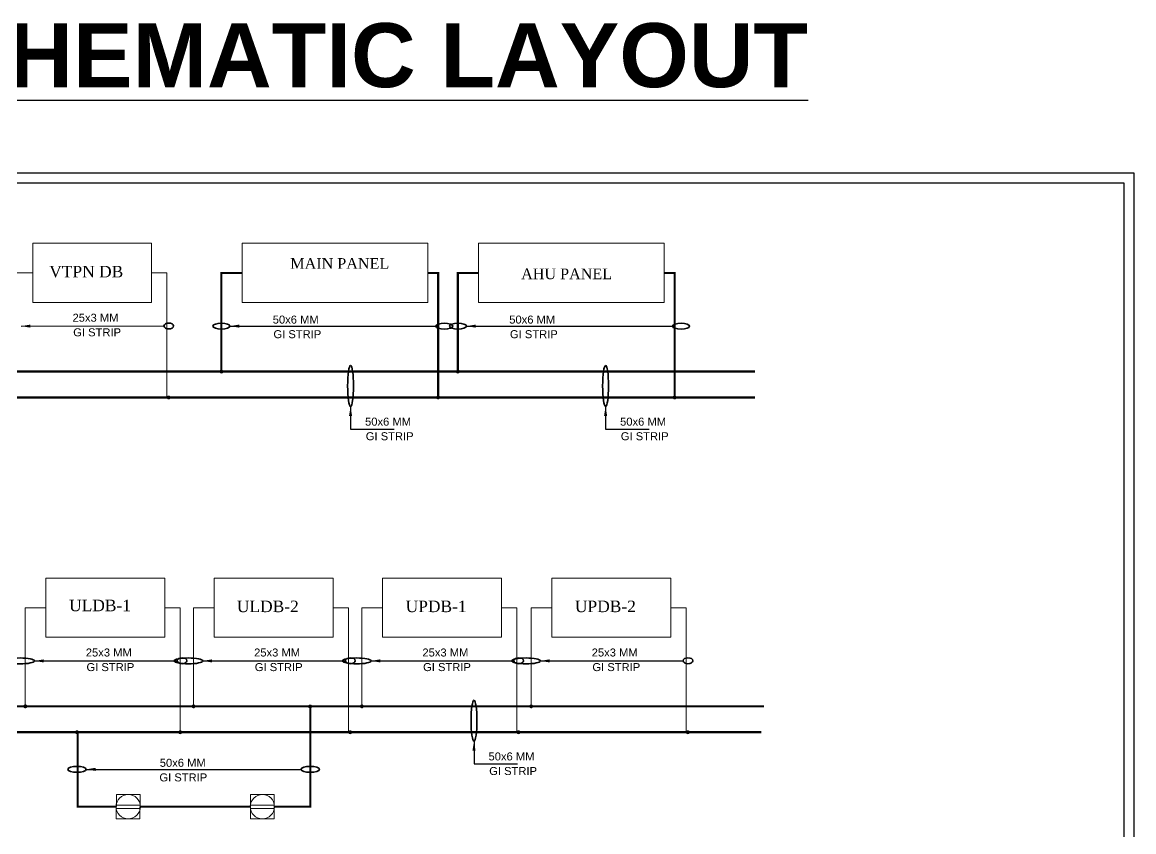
# Model space of a CAD drawing. Header units: millimetres. Extents: x 1380494 to 2061523, y -305664 to -174999.
# Drawn here: x 1574205 to 1600251, y -251520 to -232551 of the extents above; entities that cross this region are included whole.
import ezdxf
from ezdxf.enums import TextEntityAlignment as Align

# ---------------------------------------------------------------- set-up
doc = ezdxf.new("R2010")
doc.units = ezdxf.units.MM
doc.header["$LTSCALE"] = 600
doc.header["$MEASUREMENT"] = 0
doc.layers.add('EP', color=3, linetype='Continuous', lineweight=0)
doc.layers.add('TITLE', color=7, linetype='Continuous')
doc.styles.add('ARIAL', font='arial.ttf')
doc.styles.add('ROMANS', font='romans.shx')
doc.styles.get("Standard").update_dxf_attribs({"font": 'stylu.ttf'})
doc.styles.add('TIMES_R', font='times.ttf', dxfattribs={"height": 1.25})
doc.linetypes.add('GI_CABLE_SUPPLY', pattern='A,12.7,-5.08,["GI",Standard,S=2.54,R=0,X=-2.54,Y=-1.27],-5.08', length=22.86)
doc.dimstyles.new('cab.dim', dxfattribs={"dimscale": 1.1, "dimtxt": 115, "dimasz": 100, "dimexe": 10, "dimexo": 50, "dimgap": 35, "dimtad": 1, "dimdec": 0, "dimzin": 0, "dimdsep": 46, "dimtxsty": 'ROMANS', "dimcen": 0, "dimdle": 100, "dimclrd": 8, "dimclre": 8, "dimclrt": 7, "dimadec": 0, "dimazin": 0, "dimtfac": 1, "dimtdec": 0, "dimtofl": 0, "dimtmove": 0, "dimatfit": 3, "dimfxl": 1, "dimtolj": 1, "dimtzin": 0, "dimarcsym": 0})

# ---------------------------------------------------------------- blocks, each defined once
blk = doc.blocks.new('EPP')
at = {"layer": 'EP'}
for p, q in [((-6452.69, 4630.08), (-6461.87, 4630.01)), ((-6461.87, 4630.01), (-6461.81, 4621.08)), ((-6457.81, 4630.04), (-6457.75, 4621.11)), ((-6456.57, 4630.05), (-6456.51, 4621.12)), ((-6452.63, 4621.15), (-6452.69, 4630.08)), ((-6461.81, 4621.08), (-6452.63, 4621.15))]:
    blk.add_line(p, q, dxfattribs=at)
at = {"layer": 'EP', "extrusion": (0, 0, -1)}
blk.add_ellipse((-6457.25, 4625.58), major_axis=(-0.03, 4.59), ratio=0.999999, start_param=3.14159219408171, end_param=9.424777501261296, dxfattribs=at)

msp = doc.modelspace()

# ---------------------------------------------------------------- linework, layer by layer
for points in [[(1600250.5016, -236080.0227), (1600250.5016, -268091.4434), (1555169.2964, -268091.4434), (1555169.2964, -236080.0227)], [(1600018.6692, -236311.8551), (1600018.6692, -267859.6109), (1555401.1288, -267859.6109), (1555401.1288, -236311.8551)]]:
    msp.add_lwpolyline(points, close=True)
at = {"layer": 'EP', "color": 6}
for points in [[(1577233.4689, -239119.6479), (1574450.2456, -239119.6479), (1574450.2456, -237731.8214), (1577233.4689, -237731.8214)], [(1577233.4689, -239119.6479), (1574450.2456, -239119.6479), (1574450.2456, -237731.8214), (1577233.4689, -237731.8214)], [(1583707.1049, -239119.6479), (1579357.2262, -239119.6479), (1579357.2262, -237731.8214), (1583707.1049, -237731.8214)], [(1583707.1049, -239119.6479), (1579357.2262, -239119.6479), (1579357.2262, -237731.8214), (1583707.1049, -237731.8214)], [(1589248.4594, -239119.6479), (1584898.5807, -239119.6479), (1584898.5807, -237731.8214), (1589248.4594, -237731.8214)], [(1589248.4594, -239119.6479), (1584898.5807, -239119.6479), (1584898.5807, -237731.8214), (1589248.4594, -237731.8214)], [(1577544.738, -246964.0535), (1574761.5147, -246964.0535), (1574761.5147, -245576.2269), (1577544.738, -245576.2269)], [(1577544.738, -246964.0535), (1574761.5147, -246964.0535), (1574761.5147, -245576.2269), (1577544.738, -245576.2269)], [(1581488.3664, -246964.0535), (1578705.1431, -246964.0535), (1578705.1431, -245576.2269), (1581488.3664, -245576.2269)], [(1581488.3664, -246964.0535), (1578705.1431, -246964.0535), (1578705.1431, -245576.2269), (1581488.3664, -245576.2269)], [(1585431.9948, -246964.0535), (1582648.7715, -246964.0535), (1582648.7715, -245576.2269), (1585431.9948, -245576.2269)], [(1585431.9948, -246964.0535), (1582648.7715, -246964.0535), (1582648.7715, -245576.2269), (1585431.9948, -245576.2269)], [(1589399.1747, -246964.0535), (1586615.9514, -246964.0535), (1586615.9514, -245576.2269), (1589399.1747, -245576.2269)], [(1589399.1747, -246964.0535), (1586615.9514, -246964.0535), (1586615.9514, -245576.2269), (1589399.1747, -245576.2269)]]:
    msp.add_lwpolyline(points, close=True, dxfattribs=at)
at = {"layer": 'EP', "color": 5}
for points in [[(1574450.2456, -238425.7347), (1573964.9299, -238425.7347), (1573964.9299, -240736.6466)], [(1577233.4689, -238425.7347), (1577595.2491, -238425.7347), (1577595.2491, -241343.2745)], [(1574761.5147, -246270.1402), (1574276.199, -246270.1402), (1574276.199, -248581.0521)], [(1577544.738, -246270.1402), (1577906.5182, -246270.1402), (1577906.5182, -249187.6801)], [(1578705.1431, -246270.1402), (1578219.8274, -246270.1402), (1578219.8274, -248581.0521)], [(1581488.3664, -246270.1402), (1581850.1466, -246270.1402), (1581850.1466, -249187.6801)], [(1582648.7715, -246270.1402), (1582163.4558, -246270.1402), (1582163.4558, -248581.0521)], [(1585431.9948, -246270.1402), (1585793.775, -246270.1402), (1585793.775, -249187.6801)], [(1586615.9514, -246270.1402), (1586130.6357, -246270.1402), (1586130.6357, -248581.0521)], [(1589399.1747, -246270.1402), (1589760.9549, -246270.1402), (1589760.9549, -249187.6801)]]:
    msp.add_lwpolyline(points, dxfattribs=at)
at = {"layer": 'EP', "color": 1, "linetype": 'GI_CABLE_SUPPLY', "ltscale": 10, "const_width": 50}
for points in [[(1579357.2262, -238425.7347), (1578871.9104, -238425.7347), (1578871.9104, -240736.6466)], [(1583707.1049, -238425.7347), (1583949.7531, -238425.7347), (1583949.7531, -241343.2745)], [(1584898.5807, -238425.7347), (1584413.265, -238425.7347), (1584413.265, -240736.6466)], [(1589248.4594, -238425.7347), (1589491.1076, -238425.7347), (1589491.1076, -241343.2745)], [(1563886.6919, -240736.6466), (1591375.9125, -240736.6466)], [(1591520.6254, -249187.6801), (1563886.6919, -249187.6801), (1563886.6919, -240736.6466)], [(1564789.1385, -241343.2745), (1591375.9125, -241343.2745)], [(1564789.1385, -248581.0521), (1591586.9738, -248581.0521)], [(1580124.9543, -250931.7099), (1580953.5931, -250931.7099), (1580953.5931, -248581.0521)], [(1576402.5909, -250931.7098), (1575501.6953, -250931.7098), (1575501.6953, -249187.68)], [(1576980.0844, -250931.7098), (1579539.9543, -250931.7098)]]:
    msp.add_lwpolyline(points, dxfattribs=at)
at = {"layer": 'EP', "color": 7, "lineweight": 35, "const_width": 44.5145}
for points in [[(1578848.5118, -240736.6466, 1), (1578895.309, -240736.6466, 1)], [(1584389.8663, -240736.6466, 1), (1584436.6636, -240736.6466, 1)], [(1577612.7387, -241343.2745, 1), (1577659.5359, -241343.2745, 1)], [(1583926.3544, -241343.2745, 1), (1583973.1517, -241343.2745, 1)], [(1589467.709, -241343.2745, 1), (1589514.5062, -241343.2745, 1)], [(1574252.8003, -248581.0521, 1), (1574299.5976, -248581.0521, 1)], [(1578196.4288, -248581.0521, 1), (1578243.226, -248581.0521, 1)], [(1580927.5665, -248584.1801, 1), (1580974.3637, -248584.1801, 1)], [(1582140.0572, -248581.0521, 1), (1582186.8544, -248581.0521, 1)], [(1586107.2371, -248581.0521, 1), (1586154.0343, -248581.0521, 1)], [(1575463.2901, -249187.6801, 1), (1575510.0874, -249187.6801, 1)], [(1577883.1195, -249187.6801, 1), (1577929.9168, -249187.6801, 1)], [(1581867.6362, -249187.6801, 1), (1581914.4334, -249187.6801, 1)], [(1585811.2646, -249187.6801, 1), (1585858.0619, -249187.6801, 1)], [(1589778.4445, -249187.6801, 1), (1589825.2418, -249187.6801, 1)]]:
    msp.add_lwpolyline(points, format="xyb", close=True, dxfattribs=at)
at = {"layer": 'EP', "color": 7, "lineweight": 35, "extrusion": (0, 0, -1)}
for centre, major_axis, ratio in [((1577638.6557, -239668.5849), (-112.4258, 0), 0.6155194263), ((1578871.9104, -239672.1813), (-198.8323, 0), 0.348033406), ((1584095.6436, -239674.5376), (-198.8323, 0), 0.348033406), ((1584413.265, -239672.1813), (-198.8323, 0), 0.348033406), ((1589643.1436, -239674.5375), (-198.8323, 0), 0.348033406), ((1581898.1428, -241073.4535), (0, 481.3522), 0.1437622777), ((1587874.2255, -241073.4535), (0, 481.3522), 0.1437622777), ((1574155.0122, -247516.5869), (-334.9689, 0), 0.206587217), ((1578098.6406, -247516.5869), (-334.9689, 0), 0.206587217), ((1577949.9247, -247512.9904), (-112.4258, 0), 0.6155194263), ((1582042.269, -247516.5869), (-334.9689, 0), 0.206587217), ((1581893.5532, -247512.9904), (-112.4258, 0), 0.6155194263), ((1586009.4489, -247516.5869), (-334.9689, 0), 0.206587217), ((1585837.1816, -247512.9904), (-112.4258, 0), 0.6155194263), ((1589804.3615, -247512.9904), (-112.4258, 0), 0.6155194263), ((1584790.822, -248917.859), (0, 481.3522), 0.1437622777), ((1575486.6887, -250057.9773), (-216.207, 0), 0.3200649891), ((1580952.9522, -250057.9773), (-216.207, 0), 0.3200649891)]:
    msp.add_ellipse(centre, major_axis=major_axis, ratio=ratio, dxfattribs=at)

# ---------------------------------------------------------------- block references
at = {"layer": 'EP', "color": 1, "lineweight": -2, "xscale": -62.05976694199475, "yscale": 62.05976694199477, "zscale": 62.05976694199477}
for p, rotation in [((1864080.3005, -651430.3762, 0), 90.04722843635732), ((1867225.1704, -651430.3762, 0), 90.0472284363573)]:
    msp.add_blockref('EPP', p, dxfattribs=dict(at, rotation=rotation))

# ---------------------------------------------------------------- texts
at = {"layer": 'EP', "color": 7, "style": 'TIMES_R'}
for s, height, p in [('VTPN DB', 270, (1575704.5669, -238529.7223)), ('MAIN PANEL', 250, (1581645.1605, -238328.7223)), ('AHU PANEL', 250, (1586960.9235, -238572.0945)), ('ULDB-1', 270, (1576027.836, -246352.6278)), ('ULDB-2', 270, (1579959.4644, -246374.1278)), ('UPDB-1', 270, (1583903.0928, -246374.1278)), ('UPDB-2', 270, (1587870.2727, -246374.1278))]:
    msp.add_text(s, height=height, dxfattribs=at).set_placement(p, align=Align.CENTER)
at = {"layer": 'EP', "color": 7, "lineweight": -3, "style": 'ARIAL'}
for s, p in [('25x3 MM ', (1575383.0374, -239568.8395)), ('50x6 MM ', (1580074.9713, -239612.7714)), ('50x6 MM ', (1585616.3258, -239612.7714)), ('GI STRIP', (1575399.2361, -239910.9388)), ('GI STRIP', (1580091.17, -239954.8708)), ('GI STRIP', (1585632.5245, -239954.8708)), ('50x6 MM ', (1582238.0104, -242004.0368)), ('50x6 MM ', (1588214.0931, -242004.0368)), ('GI STRIP', (1582254.2091, -242346.1362)), ('GI STRIP', (1588230.2918, -242346.1362)), ('25x3 MM ', (1575694.3065, -247413.245)), ('25x3 MM ', (1579637.9349, -247413.245)), ('25x3 MM ', (1583581.5633, -247413.245)), ('25x3 MM ', (1587548.7432, -247413.245)), ('GI STRIP', (1575710.5052, -247755.3443)), ('GI STRIP', (1579654.1336, -247755.3443)), ('GI STRIP', (1583597.762, -247755.3443)), ('GI STRIP', (1587564.9419, -247755.3443)), ('50x6 MM ', (1585130.6896, -249848.4424)), ('50x6 MM ', (1577427.684, -249997.8113)), ('GI STRIP', (1585146.8883, -250190.5417)), ('GI STRIP', (1577418.8781, -250339.9106))]:
    msp.add_text(s, height=187.5, dxfattribs=at).set_placement(p)
at = {"layer": 'TITLE', "color": 6, "insert": (1576031.6811, -232573.7981), "char_height": 1500, "width": 36564.739772, "attachment_point": 2, "style": 'ARIAL'}
msp.add_mtext('{\\L\\fArial|b1|i0|c0|p34;EARTHING SCHEMATIC LAYOUT}', dxfattribs=at)

# ---------------------------------------------------------------- leaders
at = {"layer": 'EP'}
for points in [[(1574178.2219, -239672.1818), (1577526.2298, -239668.5849)], [(1579070.2527, -239672.1818), (1583896.9265, -239672.1814)], [(1584611.6072, -239672.1818), (1589444.3172, -239674.002)], [(1581898.1428, -241554.8057), (1581898.1428, -242086.3726), (1582920.9086, -242086.3726)], [(1587874.2255, -241554.8057), (1587874.2255, -242086.3726), (1588896.9913, -242086.3726)], [(1574489.491, -247516.5873), (1577837.4989, -247512.9904)], [(1578433.1194, -247516.5873), (1581781.1273, -247512.9904)], [(1582376.7478, -247516.5873), (1585724.7557, -247512.9904)], [(1586343.9277, -247516.5873), (1589691.9356, -247512.9904)], [(1584790.822, -249399.2112), (1584790.822, -249930.7781), (1585813.5879, -249930.7781)], [(1575702.8957, -250057.9773), (1580736.7452, -250057.9773)]]:
    msp.add_leader(points, dimstyle='cab.dim', override={"dimasz": 200, "dimtad": 0, "dimclrd": 7}, dxfattribs=at)

doc.saveas('drawing.dxf')
